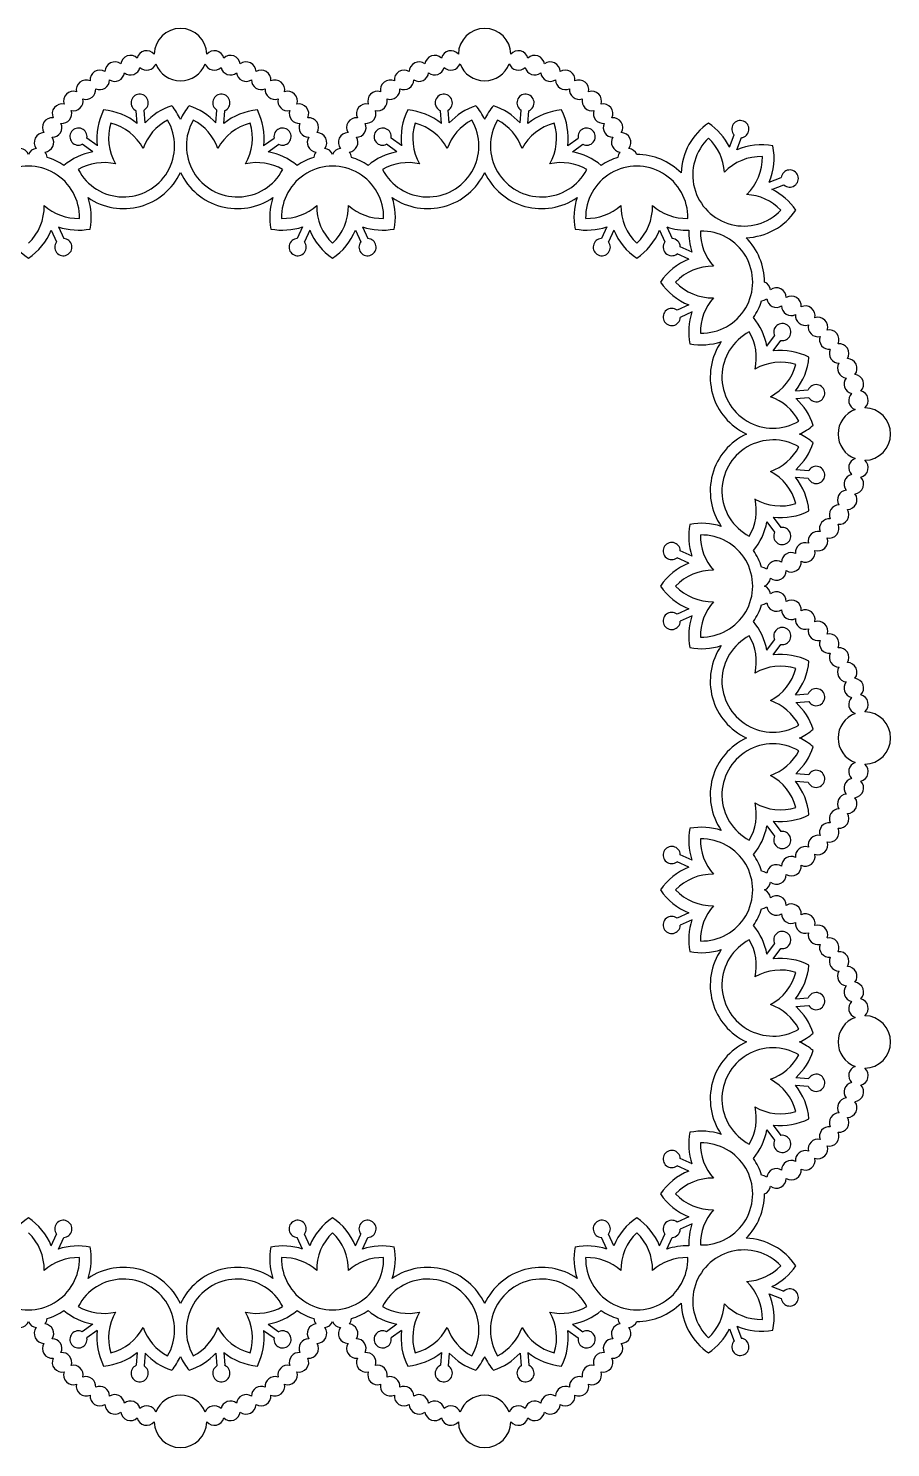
# Model space of a CAD drawing. Extents: x -608 to 15, y -200 to 164.
# Drawn here: x -465.4 to -244.5, y -199.7 to 164.2 of the extents above; entities that cross this region are included whole.
import ezdxf

# ---------------------------------------------------------------- set-up
doc = ezdxf.new("R2010")
doc.units = 0
doc.layers.get('0').update_dxf_attribs({"linetype": 'CONTINUOUS'})

msp = doc.modelspace()

# ---------------------------------------------------------------- linework, layer by layer
for p, q in [((-437.52, 139.77), (-437.77, 143.07)), ((-435.53, 139.93), (-435.78, 143.22)), ((-417.37, 139.93), (-417.12, 143.22)), ((-415.38, 139.77), (-415.13, 143.07)), ((-359.59, 139.77), (-359.84, 143.07)), ((-357.59, 139.93), (-357.84, 143.22)), ((-339.44, 139.93), (-339.19, 143.22)), ((-337.45, 139.77), (-337.19, 143.07)), ((-447.76, 134.1), (-450.42, 136.05)), ((-405.14, 134.1), (-402.48, 136.05)), ((-369.83, 134.1), (-372.49, 136.05)), ((-327.21, 134.1), (-324.55, 136.05)), ((-285.77, 133.75), (-284.62, 136.85)), ((-283.9, 133.06), (-282.75, 136.15)), ((-448.95, 132.49), (-451.61, 134.44)), ((-403.95, 132.49), (-401.29, 134.44)), ((-371.01, 132.49), (-373.67, 134.44)), ((-326.02, 132.49), (-323.36, 134.44)), ((-275.62, 124.78), (-272.52, 125.93)), ((-274.92, 122.9), (-271.83, 124.05)), ((-457.74, 113.28), (-456.37, 110.28)), ((-395.16, 113.28), (-396.53, 110.28)), ((-379.81, 113.28), (-378.43, 110.28)), ((-317.22, 113.28), (-318.6, 110.28)), ((-301.88, 113.28), (-300.5, 110.28)), ((-459.56, 112.45), (-458.19, 109.44)), ((-393.34, 112.45), (-394.71, 109.44)), ((-381.63, 112.45), (-380.25, 109.44)), ((-315.4, 112.45), (-316.78, 109.44)), ((-303.69, 112.45), (-302.32, 109.44)), ((-296.23, 104.98), (-299.23, 106.35)), ((-295.39, 106.8), (-298.4, 108.17)), ((-296.23, 93.27), (-299.23, 91.89)), ((-295.39, 91.45), (-298.4, 90.08)), ((-276.19, 82.65), (-274.23, 85.31)), ((-274.58, 81.47), (-272.62, 84.13)), ((-268.9, 71.23), (-265.61, 71.48)), ((-268.75, 69.23), (-265.46, 69.49)), ((-268.75, 51.08), (-265.46, 50.83)), ((-268.9, 49.09), (-265.61, 48.84)), ((-276.19, 37.66), (-274.23, 35)), ((-274.58, 38.85), (-272.62, 36.19)), ((-295.39, 28.86), (-298.4, 30.24)), ((-296.23, 27.05), (-299.23, 28.42)), ((-296.23, 15.34), (-299.23, 13.96)), ((-295.39, 13.52), (-298.4, 12.14)), ((-276.19, 4.72), (-274.23, 7.38)), ((-274.58, 3.54), (-272.62, 6.19)), ((-268.9, -6.71), (-265.61, -6.45)), ((-268.75, -8.7), (-265.46, -8.45)), ((-268.9, -28.85), (-265.61, -29.1)), ((-268.75, -26.85), (-265.46, -27.1)), ((-274.58, -39.09), (-272.62, -41.75)), ((-276.19, -40.27), (-274.23, -42.93)), ((-296.23, -50.89), (-299.23, -49.51)), ((-295.39, -49.07), (-298.4, -47.69)), ((-296.23, -62.6), (-299.23, -63.97)), ((-295.39, -64.41), (-298.4, -65.79)), ((-276.19, -73.21), (-274.23, -70.55)), ((-274.58, -74.4), (-272.62, -71.74)), ((-268.9, -84.64), (-265.61, -84.39)), ((-268.75, -86.63), (-265.46, -86.38)), ((-268.75, -104.79), (-265.46, -105.04)), ((-268.9, -106.78), (-265.61, -107.03)), ((-276.19, -118.21), (-274.23, -120.87)), ((-274.58, -117.02), (-272.62, -119.68)), ((-295.39, -127), (-298.4, -125.63)), ((-296.23, -128.82), (-299.23, -127.45)), ((-296.23, -140.53), (-299.23, -141.91)), ((-459.56, -148), (-458.19, -145)), ((-393.34, -148), (-394.71, -145)), ((-381.63, -148), (-380.25, -145)), ((-315.4, -148), (-316.78, -145)), ((-303.69, -148), (-302.32, -145)), ((-295.39, -142.35), (-298.4, -143.72)), ((-457.74, -148.83), (-456.37, -145.83)), ((-395.16, -148.83), (-396.53, -145.83)), ((-379.81, -148.83), (-378.43, -145.83)), ((-317.22, -148.83), (-318.6, -145.83)), ((-301.88, -148.83), (-300.5, -145.83)), ((-274.92, -158.45), (-271.83, -159.6)), ((-275.62, -160.33), (-272.52, -161.48)), ((-448.95, -168.04), (-451.61, -170)), ((-447.76, -169.65), (-450.42, -171.61)), ((-405.14, -169.65), (-402.48, -171.61)), ((-403.95, -168.04), (-401.29, -170)), ((-371.01, -168.04), (-373.67, -170)), ((-369.83, -169.65), (-372.49, -171.61)), ((-327.21, -169.65), (-324.55, -171.61)), ((-326.02, -168.04), (-323.36, -170)), ((-285.77, -169.3), (-284.62, -172.4)), ((-283.9, -168.61), (-282.75, -171.7)), ((-437.52, -175.32), (-437.77, -178.62)), ((-435.53, -175.48), (-435.78, -178.77)), ((-417.37, -175.48), (-417.12, -178.77)), ((-415.38, -175.32), (-415.13, -178.62)), ((-359.59, -175.32), (-359.84, -178.62)), ((-357.59, -175.48), (-357.84, -178.77)), ((-339.44, -175.48), (-339.19, -178.77)), ((-337.45, -175.32), (-337.19, -178.62))]:
    msp.add_line(p, q)
for centre, radius, start, end in [((-426.45, 157.44), 6.73, 0.9761, 179.0239), ((-348.52, 157.44), 6.73, 0.9761, 179.0239), ((-439.27, 154.74), 2.5, 45.5185, 173.0529), ((-435.09, 155.95), 2.5, 40.0291, 166.6243), ((-417.81, 155.95), 2.5, 13.3757, 139.9709), ((-413.63, 154.74), 2.5, 6.9471, 134.4815), ((-361.34, 154.74), 2.5, 45.5185, 173.0529), ((-357.16, 155.95), 2.5, 40.0291, 166.6243), ((-339.88, 155.95), 2.5, 13.3757, 139.9709), ((-335.69, 154.74), 2.5, 6.9471, 134.4815), ((-447.11, 150.97), 2.5, 58.3757, 185.91), ((-443.3, 153.08), 2.5, 51.9471, 179.4815), ((-439.27, 154.74), 2.5, 231.9471, 346.6243), ((-435.09, 155.95), 2.5, 225.5185, 339.584), ((-426.45, 157.44), 6.73, 200.5892, 339.4108), ((-417.81, 155.95), 2.5, 200.416, 314.4815), ((-413.63, 154.74), 2.5, 193.3757, 308.0529), ((-409.6, 153.08), 2.5, 0.5185, 128.0529), ((-405.79, 150.97), 2.5, 354.09, 121.6243), ((-369.17, 150.97), 2.5, 58.3757, 185.91), ((-365.36, 153.08), 2.5, 51.9471, 179.4815), ((-361.34, 154.74), 2.5, 231.9471, 346.6243), ((-357.16, 155.95), 2.5, 225.5185, 339.584), ((-348.52, 157.44), 6.73, 200.5892, 339.4108), ((-339.88, 155.95), 2.5, 200.416, 314.4815), ((-335.69, 154.74), 2.5, 193.3757, 308.0529), ((-331.67, 153.08), 2.5, 0.5185, 128.0529), ((-327.86, 150.97), 2.5, 354.09, 121.6243), ((-450.66, 148.45), 2.5, 64.8043, 192.3386), ((-447.11, 150.97), 2.5, 244.8043, 359.4815), ((-443.3, 153.08), 2.5, 238.3757, 353.0529), ((-409.6, 153.08), 2.5, 186.9471, 301.6243), ((-405.79, 150.97), 2.5, 180.5185, 295.1957), ((-402.24, 148.45), 2.5, 347.6614, 115.1957), ((-372.72, 148.45), 2.5, 64.8043, 192.3386), ((-369.17, 150.97), 2.5, 244.8043, 359.4815), ((-365.36, 153.08), 2.5, 238.3757, 353.0529), ((-331.67, 153.08), 2.5, 186.9471, 301.6243), ((-327.86, 150.97), 2.5, 180.5185, 295.1957), ((-324.31, 148.45), 2.5, 347.6614, 115.1957), ((-453.9, 145.55), 2.5, 71.2328, 198.7672), ((-453.9, 145.55), 2.5, 257.6614, 12.3386), ((-450.66, 148.45), 2.5, 251.2328, 5.91), ((-436.92, 145.09), 2.2, 301.4133, 247.3296), ((-415.98, 145.09), 2.2, 292.6704, 238.5867), ((-402.24, 148.45), 2.5, 174.09, 288.7672), ((-399, 145.55), 2.5, 167.6614, 282.3386), ((-399, 145.55), 2.5, 341.2328, 108.7672), ((-375.97, 145.55), 2.5, 71.2328, 198.7672), ((-375.97, 145.55), 2.5, 257.6614, 12.3386), ((-372.72, 148.45), 2.5, 251.2328, 5.91), ((-358.99, 145.09), 2.2, 301.4133, 247.3296), ((-338.04, 145.09), 2.2, 292.6704, 238.5867), ((-324.31, 148.45), 2.5, 174.09, 288.7672), ((-321.06, 145.55), 2.5, 167.6614, 282.3386), ((-321.06, 145.55), 2.5, 341.2328, 108.7672), ((-456.81, 142.3), 2.5, 77.6614, 205.1957), ((-456.81, 142.3), 2.5, 264.09, 18.7672), ((-431.79, 135.99), 16.09, 153.1796, 186.7733), ((-447.59, 127.23), 16.09, 51.2267, 84.8204), ((-423.66, 129.06), 16.09, 108.1796, 137.5162), ((-441.04, 134.04), 16.09, 24.9387, 39.8204), ((-411.86, 134.04), 16.09, 140.1796, 155.0613), ((-429.24, 129.06), 16.09, 42.4838, 71.8204), ((-405.3, 127.23), 16.09, 95.1796, 128.7733), ((-421.11, 135.99), 16.09, 353.2267, 26.8204), ((-396.09, 142.3), 2.5, 161.2328, 275.91), ((-396.09, 142.3), 2.5, 334.8043, 102.3386), ((-378.87, 142.3), 2.5, 77.6614, 205.1957), ((-378.87, 142.3), 2.5, 264.09, 18.7672), ((-353.85, 135.99), 16.09, 153.1796, 186.7733), ((-369.66, 127.23), 16.09, 51.2267, 84.8204), ((-345.73, 129.06), 16.09, 108.1796, 137.5162), ((-363.1, 134.04), 16.09, 24.9387, 39.8204), ((-333.93, 134.04), 16.09, 140.1796, 155.0613), ((-351.3, 129.06), 16.09, 42.4838, 71.8204), ((-327.37, 127.23), 16.09, 95.1796, 128.7733), ((-343.18, 135.99), 16.09, 353.2267, 26.8204), ((-318.16, 142.3), 2.5, 161.2328, 275.91), ((-318.16, 142.3), 2.5, 334.8043, 102.3386), ((-459.33, 138.75), 2.5, 84.09, 211.6243), ((-459.33, 138.75), 2.5, 270.5185, 25.1957), ((-452.59, 136.41), 2.2, 350.6704, 296.5867), ((-441.04, 134.04), 13.09, 207.675, 30.325), ((-431.79, 135.99), 13.09, 162.6749, 210.1212), ((-447.59, 127.23), 13.09, 27.8789, 75.325), ((-423.66, 129.06), 13.09, 117.6749, 160.864), ((-411.86, 134.04), 13.09, 149.675, 332.325), ((-429.24, 129.06), 13.09, 19.136, 62.3251), ((-405.3, 127.23), 13.09, 104.675, 152.1211), ((-421.11, 135.99), 13.09, 329.8788, 17.3251), ((-400.31, 136.41), 2.2, 243.4133, 189.3296), ((-393.57, 138.75), 2.5, 154.8043, 269.4815), ((-393.57, 138.75), 2.5, 328.3757, 95.91), ((-381.39, 138.75), 2.5, 84.09, 211.6243), ((-381.39, 138.75), 2.5, 270.5185, 25.1957), ((-374.66, 136.41), 2.2, 350.6704, 296.5867), ((-363.1, 134.04), 13.09, 207.675, 30.325), ((-353.85, 135.99), 13.09, 162.6749, 210.1212), ((-369.66, 127.23), 13.09, 27.8789, 75.325), ((-345.73, 129.06), 13.09, 117.6749, 160.864), ((-333.93, 134.04), 13.09, 149.675, 332.325), ((-351.3, 129.06), 13.09, 19.136, 62.3251), ((-327.37, 127.23), 13.09, 104.675, 152.1211), ((-343.18, 135.99), 13.09, 329.8788, 17.3251), ((-322.38, 136.41), 2.2, 243.4133, 189.3296), ((-315.64, 138.75), 2.5, 154.8043, 269.4815), ((-315.64, 138.75), 2.5, 328.3757, 95.91), ((-282.1, 126.58), 16.09, 124.1796, 178.0388), ((-300.17, 126.58), 16.09, 26.4838, 55.8204), ((-283, 138.34), 2.2, 276.6704, 222.5867), ((-461.43, 134.94), 2.5, 90.5185, 218.0529), ((-461.43, 134.94), 2.5, 276.9471, 31.6243), ((-391.47, 134.94), 2.5, 148.3757, 263.0529), ((-391.47, 134.94), 2.5, 321.9471, 89.4815), ((-383.5, 134.94), 2.5, 90.5185, 218.0529), ((-383.5, 134.94), 2.5, 276.9471, 31.6243), ((-313.53, 134.94), 2.5, 148.3757, 263.0529), ((-313.53, 134.94), 2.5, 321.9471, 89.4815), ((-282.1, 126.58), 13.09, 133.675, 316.325), ((-300.17, 126.58), 13.09, 3.136, 46.3251), ((-467.74, 130.92), 2.5, 21.9363, 83.0529), ((-463.1, 130.92), 2.5, 96.9471, 158.0637), ((-463.1, 130.92), 2.5, 4.2621, 38.0529), ((-465.42, 115.75), 16.09, 55.574, 72.5952), ((-446.02, 116.67), 16.09, 100.4838, 129.8204), ((-406.88, 116.67), 16.09, 50.1796, 79.5162), ((-387.48, 115.75), 16.09, 107.4048, 124.426), ((-389.8, 130.92), 2.5, 141.9471, 175.7379), ((-389.8, 130.92), 2.5, 21.9363, 83.0529), ((-385.16, 130.92), 2.5, 96.9471, 158.0637), ((-385.16, 130.92), 2.5, 4.2621, 38.0529), ((-387.48, 115.75), 16.09, 55.574, 72.5952), ((-368.09, 116.67), 16.09, 100.4838, 129.8204), ((-328.95, 116.67), 16.09, 50.1796, 79.5162), ((-309.55, 115.75), 16.09, 107.4048, 124.426), ((-311.87, 130.92), 2.5, 141.9471, 175.7379), ((-311.87, 130.92), 2.5, 21.6504, 83.0529), ((-309.55, 115.75), 16.09, 45, 89.9835), ((-277.67, 118.22), 13.09, 88.675, 136.1211), ((-277.67, 118.22), 16.09, 79.1796, 112.7733), ((-290.45, 131), 13.09, 313.8788, 1.3251), ((-290.45, 131), 16.09, 337.2267, 10.8204), ((-465.42, 115.75), 13.09, 358.675, 181.325), ((-446.02, 116.67), 13.09, 77.1359, 120.3251), ((-406.88, 116.67), 13.09, 59.6749, 102.8641), ((-387.48, 115.75), 13.09, 358.675, 181.325), ((-368.09, 116.67), 13.09, 77.1359, 120.3251), ((-328.95, 116.67), 13.09, 59.6749, 102.8641), ((-309.55, 115.75), 13.09, 358.675, 181.325), ((-270.34, 125.67), 2.2, 227.4133, 173.3296), ((-441.04, 134.04), 16.09, 235.574, 335.0613), ((-411.86, 134.04), 16.09, 204.9387, 304.426), ((-363.1, 134.04), 16.09, 235.574, 335.0613), ((-333.93, 134.04), 16.09, 204.9387, 304.426), ((-465.42, 115.75), 16.09, 349.1796, 18.1796), ((-387.48, 115.75), 16.09, 161.8204, 190.8204), ((-387.48, 115.75), 16.09, 349.1796, 18.1796), ((-309.55, 115.75), 16.09, 161.8204, 190.8204), ((-282.1, 108.5), 13.09, 43.6749, 86.8641), ((-282.1, 108.5), 16.09, 34.1796, 63.5162), ((-474.45, 118.53), 13.09, 313.675, 1.1211), ((-452.64, 128.53), 13.09, 228.136, 271.3251), ((-400.26, 128.53), 13.09, 268.6749, 311.864), ((-378.45, 118.53), 13.09, 178.8789, 226.325), ((-396.52, 118.53), 13.09, 313.6749, 1.1212), ((-374.7, 128.53), 13.09, 228.1359, 271.3251), ((-322.33, 128.53), 13.09, 268.6749, 311.864), ((-300.51, 118.53), 13.09, 178.8789, 226.325), ((-318.59, 118.53), 13.09, 313.6749, 1.1212), ((-296.77, 128.53), 13.09, 228.1359, 271.3251), ((-282.1, 126.58), 16.09, 271.9612, 325.8204), ((-452.64, 128.53), 16.09, 251.4838, 280.8204), ((-400.26, 128.53), 16.09, 259.1796, 288.5162), ((-374.7, 128.53), 16.09, 251.4838, 280.8204), ((-322.33, 128.53), 16.09, 259.1796, 288.5162), ((-296.77, 128.53), 16.09, 251.4838, 271.9612), ((-456.38, 118.53), 16.09, 202.2267, 235.8204), ((-474.45, 118.53), 16.09, 304.1796, 337.7733), ((-456.46, 108.08), 2.2, 141.6704, 87.5867), ((-396.44, 108.08), 2.2, 92.4133, 38.3296), ((-378.45, 118.53), 16.09, 202.2267, 235.8204), ((-396.52, 118.53), 16.09, 304.1796, 337.7733), ((-378.53, 108.08), 2.2, 141.6704, 87.5867), ((-318.51, 108.08), 2.2, 92.4133, 38.3296), ((-300.51, 118.53), 16.09, 202.2267, 235.8204), ((-318.59, 118.53), 16.09, 304.1796, 337.7733), ((-300.59, 108.08), 2.2, 141.6704, 308.3296), ((-300.59, 108.08), 2.2, 2.4133, 87.5867), ((-280.14, 111.91), 16.09, 178.0388, 198.5162), ((-280.14, 111.91), 13.09, 178.6749, 221.8641), ((-292.92, 99.12), 13.09, 268.675, 91.325), ((-292.92, 99.12), 16.09, 0.0165, 45), ((-290.14, 90.09), 16.09, 112.2267, 145.8204), ((-290.14, 90.09), 13.09, 88.8788, 136.3251), ((-290.14, 108.16), 16.09, 214.1796, 247.7733), ((-290.14, 108.16), 13.09, 223.675, 271.1211), ((-277.76, 96.81), 2.5, 6.9471, 68.3496), ((-280.14, 86.34), 13.09, 138.136, 181.3251), ((-277.76, 96.81), 2.5, 274.2621, 308.0529), ((-273.73, 95.14), 2.5, 186.9471, 301.6243), ((-273.73, 95.14), 2.5, 0.5185, 128.0529), ((-269.92, 93.03), 2.5, 354.09, 121.6243), ((-300.59, 90.17), 2.2, 51.6704, 357.5867), ((-280.14, 86.34), 16.09, 161.4838, 190.8204), ((-292.92, 99.12), 16.09, 325.574, 342.5952), ((-269.92, 93.03), 2.5, 180.5185, 295.1957), ((-266.37, 90.51), 2.5, 347.6614, 115.1957), ((-292.01, 79.73), 16.09, 10.4838, 39.8204), ((-272.26, 86.3), 2.2, 260.6704, 206.5867), ((-266.37, 90.51), 2.5, 174.09, 288.7672), ((-263.12, 87.61), 2.5, 167.6614, 282.3386), ((-263.12, 87.61), 2.5, 341.2328, 108.7672), ((-292.92, 99.12), 16.09, 259.1796, 288.1796), ((-274.63, 74.75), 16.09, 145.574, 245.0613), ((-274.63, 74.75), 13.09, 117.675, 300.325), ((-292.01, 79.73), 13.09, 347.1359, 30.3251), ((-260.22, 84.37), 2.5, 161.2328, 275.91), ((-260.22, 84.37), 2.5, 334.8043, 102.3386), ((-272.68, 65.49), 16.09, 63.1796, 96.7733), ((-257.7, 80.81), 2.5, 154.8043, 269.4815), ((-257.7, 80.81), 2.5, 328.3757, 95.91), ((-272.68, 65.49), 13.09, 72.6749, 120.1212), ((-281.44, 81.3), 13.09, 297.8789, 345.325), ((-281.44, 81.3), 16.09, 321.2267, 354.8204), ((-255.6, 77), 2.5, 148.3757, 263.0529), ((-255.6, 77), 2.5, 321.9471, 89.4815), ((-263.58, 70.63), 2.2, 211.4133, 157.3296), ((-253.93, 72.98), 2.5, 141.9471, 256.6243), ((-253.93, 72.98), 2.5, 315.5185, 83.0529), ((-279.61, 57.37), 13.09, 27.6749, 70.864), ((-279.61, 57.37), 16.09, 18.1796, 47.5162), ((-252.73, 68.8), 2.5, 135.5185, 249.584), ((-252.73, 68.8), 2.5, 310.0291, 76.6243), ((-251.23, 60.16), 6.73, 110.5892, 249.4108), ((-251.23, 60.16), 6.73, 270.9761, 89.0239), ((-274.63, 74.75), 16.09, 294.9387, 309.8204), ((-274.63, 45.57), 16.09, 114.9387, 214.426), ((-274.63, 45.57), 13.09, 59.675, 242.325), ((-274.63, 45.57), 16.09, 50.1796, 65.0613), ((-279.61, 62.95), 13.09, 289.136, 332.3251), ((-279.61, 62.95), 16.09, 312.4838, 341.8204), ((-263.58, 49.68), 2.2, 202.6704, 148.5867), ((-252.73, 51.52), 2.5, 110.416, 224.4815), ((-252.73, 51.52), 2.5, 283.3757, 49.9709), ((-281.44, 39.01), 13.09, 14.675, 62.1211), ((-281.44, 39.01), 16.09, 5.1796, 38.7733), ((-253.93, 47.33), 2.5, 103.3757, 218.0529), ((-253.93, 47.33), 2.5, 276.9471, 44.4815), ((-255.6, 43.31), 2.5, 96.9471, 211.6243), ((-255.6, 43.31), 2.5, 270.5185, 38.0529), ((-292.01, 40.59), 13.09, 329.6749, 12.8641), ((-272.68, 54.82), 13.09, 239.8788, 287.3251), ((-272.68, 54.82), 16.09, 263.2267, 296.8204), ((-257.7, 39.5), 2.5, 90.5185, 205.1957), ((-257.7, 39.5), 2.5, 264.09, 31.6243), ((-280.14, 33.97), 16.09, 169.1796, 198.5162), ((-292.92, 21.19), 16.09, 71.8204, 100.8204), ((-292.01, 40.59), 16.09, 320.1796, 349.5162), ((-260.22, 35.95), 2.5, 84.09, 198.7672), ((-260.22, 35.95), 2.5, 257.6614, 25.1957), ((-280.14, 33.97), 13.09, 178.6749, 221.864), ((-292.92, 21.19), 13.09, 268.675, 91.325), ((-272.26, 34.02), 2.2, 153.4133, 99.3296), ((-263.12, 32.7), 2.5, 77.6614, 192.3386), ((-263.12, 32.7), 2.5, 251.2328, 18.7672), ((-300.59, 30.15), 2.2, 2.4133, 308.3296), ((-292.92, 21.19), 16.09, 17.4048, 34.426), ((-269.92, 27.28), 2.5, 64.8043, 179.4815), ((-266.37, 29.8), 2.5, 71.2328, 185.91), ((-266.37, 29.8), 2.5, 244.8043, 12.3386), ((-290.14, 12.15), 16.09, 112.2267, 145.8204), ((-277.76, 23.51), 2.5, 51.9471, 85.7379), ((-273.73, 25.18), 2.5, 58.3757, 173.0529), ((-269.92, 27.28), 2.5, 238.3757, 5.91), ((-290.14, 12.15), 13.09, 88.8789, 136.325), ((-277.76, 23.51), 2.5, 291.9363, 353.0529), ((-273.73, 25.18), 2.5, 231.9471, 359.4815), ((-290.14, 30.23), 16.09, 214.1796, 247.7733), ((-290.14, 30.23), 13.09, 223.6749, 271.1212), ((-277.76, 18.87), 2.5, 6.9471, 68.0637), ((-273.73, 17.21), 2.5, 0.5185, 128.0529), ((-280.14, 8.41), 13.09, 138.1359, 181.3251), ((-292.92, 21.19), 16.09, 325.574, 342.5952), ((-277.76, 18.87), 2.5, 274.2621, 308.0529), ((-273.73, 17.21), 2.5, 186.9471, 301.6243), ((-269.92, 15.1), 2.5, 180.5185, 295.1957), ((-269.92, 15.1), 2.5, 354.09, 121.6243), ((-266.37, 12.58), 2.5, 347.6614, 115.1957), ((-300.59, 12.24), 2.2, 51.6704, 357.5867), ((-280.14, 8.41), 16.09, 161.4838, 190.8204), ((-292.01, 1.79), 16.09, 10.4838, 39.8204), ((-266.37, 12.58), 2.5, 174.09, 288.7672), ((-263.12, 9.68), 2.5, 341.2328, 108.7672), ((-274.63, -3.19), 13.09, 117.675, 300.325), ((-292.01, 1.79), 13.09, 347.1359, 30.3251), ((-272.26, 8.36), 2.2, 260.6704, 206.5867), ((-263.12, 9.68), 2.5, 167.6614, 282.3386), ((-260.22, 6.43), 2.5, 334.8043, 102.3386), ((-292.92, 21.19), 16.09, 259.1796, 288.1796), ((-274.63, -3.19), 16.09, 145.574, 245.0613), ((-272.68, -12.44), 16.09, 63.1796, 96.7733), ((-260.22, 6.43), 2.5, 161.2328, 275.91), ((-257.7, 2.88), 2.5, 154.8043, 269.4815), ((-257.7, 2.88), 2.5, 328.3757, 95.91), ((-272.68, -12.44), 13.09, 72.6749, 120.1212), ((-281.44, 3.37), 13.09, 297.8789, 345.325), ((-281.44, 3.37), 16.09, 321.2267, 354.8204), ((-255.6, -0.93), 2.5, 148.3757, 263.0529), ((-255.6, -0.93), 2.5, 321.9471, 89.4815), ((-253.93, -4.95), 2.5, 141.9471, 256.6243), ((-253.93, -4.95), 2.5, 315.5185, 83.0529), ((-263.58, -7.3), 2.2, 211.4133, 157.3296), ((-252.73, -9.14), 2.5, 310.0291, 76.6243), ((-279.61, -20.56), 13.09, 27.6749, 70.864), ((-279.61, -20.56), 16.09, 18.1796, 47.5162), ((-252.73, -9.14), 2.5, 135.5185, 249.584), ((-251.23, -17.78), 6.73, 110.5892, 249.4108), ((-251.23, -17.78), 6.73, 270.9761, 89.0239), ((-274.63, -32.36), 16.09, 114.9387, 214.426), ((-274.63, -3.19), 16.09, 294.9387, 309.8204), ((-274.63, -32.36), 16.09, 50.1796, 65.0613), ((-274.63, -32.36), 13.09, 59.675, 242.325), ((-279.61, -14.99), 13.09, 289.136, 332.3251), ((-279.61, -14.99), 16.09, 312.4838, 341.8204), ((-252.73, -26.42), 2.5, 110.416, 224.4815), ((-252.73, -26.42), 2.5, 283.3757, 49.9709), ((-281.44, -38.92), 13.09, 14.675, 62.1211), ((-281.44, -38.92), 16.09, 5.1796, 38.7733), ((-263.58, -28.25), 2.2, 202.6704, 148.5867), ((-253.93, -30.6), 2.5, 103.3757, 218.0529), ((-253.93, -30.6), 2.5, 276.9471, 44.4815), ((-255.6, -34.62), 2.5, 96.9471, 211.6243), ((-292.01, -37.35), 13.09, 329.6749, 12.8641), ((-272.68, -23.11), 13.09, 239.8788, 287.3251), ((-257.7, -38.43), 2.5, 90.5185, 205.1957), ((-255.6, -34.62), 2.5, 270.5185, 38.0529), ((-272.68, -23.11), 16.09, 263.2267, 296.8204), ((-260.22, -41.98), 2.5, 84.09, 198.7672), ((-257.7, -38.43), 2.5, 264.09, 31.6243), ((-280.14, -43.96), 16.09, 169.1796, 198.5162), ((-292.92, -56.74), 16.09, 71.8204, 100.8204), ((-280.14, -43.96), 13.09, 178.6749, 221.864), ((-292.92, -56.74), 13.09, 268.675, 91.325), ((-292.01, -37.35), 16.09, 320.1796, 349.5162), ((-272.26, -43.92), 2.2, 153.4133, 99.3296), ((-263.12, -45.23), 2.5, 77.6614, 192.3386), ((-260.22, -41.98), 2.5, 257.6614, 25.1957), ((-300.59, -47.79), 2.2, 2.4133, 308.3296), ((-266.37, -48.13), 2.5, 71.2328, 185.91), ((-263.12, -45.23), 2.5, 251.2328, 18.7672), ((-290.14, -65.78), 16.09, 112.2267, 145.8204), ((-292.92, -56.74), 16.09, 17.4048, 34.426), ((-273.73, -52.76), 2.5, 58.3757, 173.0529), ((-269.92, -50.65), 2.5, 64.8043, 179.4815), ((-269.92, -50.65), 2.5, 238.3757, 5.91), ((-266.37, -48.13), 2.5, 244.8043, 12.3386), ((-290.14, -65.78), 13.09, 88.8789, 136.325), ((-277.76, -54.42), 2.5, 51.9471, 85.7379), ((-273.73, -52.76), 2.5, 231.9471, 359.4815), ((-290.14, -47.7), 16.09, 214.1796, 247.7733), ((-290.14, -47.7), 13.09, 223.6749, 271.1212), ((-277.76, -54.42), 2.5, 291.9363, 353.0529), ((-277.76, -59.06), 2.5, 6.9471, 68.0637), ((-280.14, -69.52), 13.09, 138.1359, 181.3251), ((-292.92, -56.74), 16.09, 325.574, 342.5952), ((-277.76, -59.06), 2.5, 274.2621, 308.0529), ((-273.73, -60.73), 2.5, 186.9471, 301.6243), ((-273.73, -60.73), 2.5, 0.5185, 128.0529), ((-269.92, -62.83), 2.5, 354.09, 121.6243), ((-300.59, -65.7), 2.2, 51.6704, 357.5867), ((-280.14, -69.52), 16.09, 161.4838, 190.8204), ((-269.92, -62.83), 2.5, 180.5185, 295.1957), ((-266.37, -65.35), 2.5, 174.09, 288.7672), ((-266.37, -65.35), 2.5, 347.6614, 115.1957), ((-292.01, -76.14), 16.09, 10.4838, 39.8204), ((-272.26, -69.57), 2.2, 260.6704, 206.5867), ((-263.12, -68.25), 2.5, 167.6614, 282.3386), ((-263.12, -68.25), 2.5, 341.2328, 108.7672), ((-260.22, -71.5), 2.5, 334.8043, 102.3386), ((-292.92, -56.74), 16.09, 259.1796, 288.1796), ((-274.63, -81.12), 16.09, 145.574, 245.0613), ((-274.63, -81.12), 13.09, 117.675, 300.325), ((-292.01, -76.14), 13.09, 347.1359, 30.3251), ((-260.22, -71.5), 2.5, 161.2328, 275.91), ((-257.7, -75.05), 2.5, 328.3757, 95.91), ((-272.68, -90.37), 16.09, 63.1796, 96.7733), ((-281.44, -74.56), 16.09, 321.2267, 354.8204), ((-257.7, -75.05), 2.5, 154.8043, 269.4815), ((-255.6, -78.86), 2.5, 321.9471, 89.4815), ((-272.68, -90.37), 13.09, 72.6749, 120.1212), ((-281.44, -74.56), 13.09, 297.8789, 345.325), ((-255.6, -78.86), 2.5, 148.3757, 263.0529), ((-263.58, -85.24), 2.2, 211.4133, 157.3296), ((-253.93, -82.89), 2.5, 141.9471, 256.6243), ((-253.93, -82.89), 2.5, 315.5185, 83.0529), ((-279.61, -98.5), 13.09, 27.6749, 70.864), ((-279.61, -98.5), 16.09, 18.1796, 47.5162), ((-252.73, -87.07), 2.5, 135.5185, 249.584), ((-252.73, -87.07), 2.5, 310.0291, 76.6243), ((-251.23, -95.71), 6.73, 110.5892, 249.4108), ((-251.23, -95.71), 6.73, 270.9761, 89.0239), ((-274.63, -81.12), 16.09, 294.9387, 309.8204), ((-274.63, -110.3), 16.09, 114.9387, 214.426), ((-274.63, -110.3), 13.09, 59.675, 242.325), ((-279.61, -92.92), 16.09, 312.4838, 341.8204), ((-274.63, -110.3), 16.09, 50.1796, 65.0613), ((-279.61, -92.92), 13.09, 289.136, 332.3251), ((-281.44, -116.85), 13.09, 14.675, 62.1211), ((-263.58, -106.18), 2.2, 202.6704, 148.5867), ((-252.73, -104.35), 2.5, 110.416, 224.4815), ((-252.73, -104.35), 2.5, 283.3757, 49.9709), ((-281.44, -116.85), 16.09, 5.1796, 38.7733), ((-253.93, -108.53), 2.5, 103.3757, 218.0529), ((-253.93, -108.53), 2.5, 276.9471, 44.4815), ((-292.01, -115.28), 13.09, 329.6749, 12.8641), ((-272.68, -101.05), 13.09, 239.8788, 287.3251), ((-255.6, -112.56), 2.5, 96.9471, 211.6243), ((-255.6, -112.56), 2.5, 270.5185, 38.0529), ((-272.68, -101.05), 16.09, 263.2267, 296.8204), ((-257.7, -116.37), 2.5, 90.5185, 205.1957), ((-257.7, -116.37), 2.5, 264.09, 31.6243), ((-280.14, -121.89), 16.09, 169.1796, 198.5162), ((-292.92, -134.68), 16.09, 71.8204, 100.8204), ((-292.01, -115.28), 16.09, 320.1796, 349.5162), ((-272.26, -121.85), 2.2, 153.4133, 99.3296), ((-260.22, -119.92), 2.5, 84.09, 198.7672), ((-260.22, -119.92), 2.5, 257.6614, 25.1957), ((-300.59, -125.72), 2.2, 2.4133, 308.3296), ((-280.14, -121.89), 13.09, 178.6749, 221.864), ((-292.92, -134.68), 13.09, 268.675, 91.325), ((-266.37, -126.07), 2.5, 71.2328, 185.91), ((-263.12, -123.16), 2.5, 77.6614, 192.3386), ((-263.12, -123.16), 2.5, 251.2328, 18.7672), ((-292.92, -134.68), 16.09, 17.4048, 34.426), ((-269.92, -128.58), 2.5, 64.8043, 179.4815), ((-266.37, -126.07), 2.5, 244.8043, 12.3386), ((-290.14, -143.71), 16.09, 112.2267, 145.8204), ((-290.14, -143.71), 13.09, 88.8789, 136.325), ((-277.76, -132.36), 2.5, 51.9471, 85.7379), ((-273.73, -130.69), 2.5, 58.3757, 173.0529), ((-273.73, -130.69), 2.5, 231.9471, 359.4815), ((-269.92, -128.58), 2.5, 238.3757, 5.91), ((-277.76, -132.36), 2.5, 291.6504, 353.0529), ((-290.14, -125.64), 16.09, 214.1796, 247.7733), ((-290.14, -125.64), 13.09, 223.6749, 271.1212), ((-292.92, -134.68), 16.09, 315, 359.9835), ((-456.38, -154.08), 16.09, 124.1796, 157.7733), ((-474.45, -154.08), 16.09, 22.2267, 55.8204), ((-456.46, -143.63), 2.2, 272.4133, 218.3296), ((-396.44, -143.63), 2.2, 321.6704, 267.5867), ((-378.45, -154.08), 16.09, 124.1796, 157.7733), ((-396.52, -154.08), 16.09, 22.2267, 55.8204), ((-378.53, -143.63), 2.2, 272.4133, 218.3296), ((-318.51, -143.63), 2.2, 321.6704, 267.5867), ((-300.51, -154.08), 16.09, 124.1796, 157.7733), ((-318.59, -154.08), 16.09, 22.2267, 55.8204), ((-300.59, -143.63), 2.2, 51.6704, 218.3296), ((-280.14, -147.46), 13.09, 138.1359, 181.3251), ((-474.45, -154.08), 13.09, 358.8789, 46.325), ((-378.45, -154.08), 13.09, 133.675, 181.1211), ((-396.52, -154.08), 13.09, 358.8788, 46.3251), ((-300.51, -154.08), 13.09, 133.675, 181.1211), ((-318.59, -154.08), 13.09, 358.8788, 46.3251), ((-300.59, -143.63), 2.2, 272.4133, 357.5867), ((-280.14, -147.46), 16.09, 161.4838, 181.9612), ((-452.64, -164.09), 16.09, 79.1796, 108.5162), ((-465.42, -151.3), 16.09, 341.8204, 10.8204), ((-387.48, -151.3), 16.09, 169.1796, 198.1796), ((-400.26, -164.09), 16.09, 71.4838, 100.8204), ((-374.7, -164.09), 16.09, 79.1796, 108.5162), ((-387.48, -151.3), 16.09, 341.8204, 10.8204), ((-309.55, -151.3), 16.09, 169.1796, 198.1796), ((-322.33, -164.09), 16.09, 71.4838, 100.8204), ((-296.77, -164.09), 16.09, 88.0388, 108.5162), ((-282.1, -162.13), 13.09, 43.675, 226.325), ((-282.1, -162.13), 16.09, 34.1796, 88.0388), ((-465.42, -151.3), 13.09, 178.675, 1.325), ((-452.64, -164.09), 13.09, 88.6749, 131.864), ((-387.48, -151.3), 13.09, 178.675, 1.325), ((-400.26, -164.09), 13.09, 48.136, 91.3251), ((-374.7, -164.09), 13.09, 88.6749, 131.8641), ((-309.55, -151.3), 13.09, 178.675, 1.325), ((-322.33, -164.09), 13.09, 48.136, 91.3251), ((-296.77, -164.09), 13.09, 88.6749, 131.8641), ((-441.04, -169.59), 16.09, 24.9387, 124.426), ((-411.86, -169.59), 16.09, 55.574, 155.0613), ((-363.1, -169.59), 16.09, 24.9387, 124.426), ((-333.93, -169.59), 16.09, 55.574, 155.0613), ((-282.1, -144.05), 13.09, 273.1359, 316.3251), ((-282.1, -144.05), 16.09, 296.4838, 325.8204), ((-441.04, -169.59), 13.09, 329.675, 152.325), ((-411.86, -169.59), 13.09, 27.675, 210.325), ((-363.1, -169.59), 13.09, 329.675, 152.325), ((-333.93, -169.59), 13.09, 27.675, 210.325), ((-290.45, -166.56), 13.09, 358.6749, 46.1212), ((-270.34, -161.22), 2.2, 186.6704, 132.5867), ((-446.02, -152.22), 13.09, 239.6749, 282.8641), ((-406.88, -152.22), 13.09, 257.1359, 300.3251), ((-368.09, -152.22), 13.09, 239.6749, 282.8641), ((-328.95, -152.22), 13.09, 257.1359, 300.3251), ((-309.55, -151.3), 16.09, 270.0165, 315), ((-282.1, -162.13), 16.09, 181.9612, 235.8204), ((-300.17, -162.13), 13.09, 313.6749, 356.864), ((-277.67, -153.77), 13.09, 223.8789, 271.325), ((-290.45, -166.56), 16.09, 349.1796, 22.7733), ((-463.1, -166.47), 2.5, 321.9471, 355.7379), ((-465.42, -151.3), 16.09, 287.4048, 304.426), ((-446.02, -152.22), 16.09, 230.1796, 259.5162), ((-431.79, -171.55), 13.09, 149.8788, 197.3251), ((-421.11, -171.55), 13.09, 342.6749, 30.1212), ((-406.88, -152.22), 16.09, 280.4838, 309.8204), ((-387.48, -151.3), 16.09, 235.574, 252.5952), ((-389.8, -166.47), 2.5, 184.2621, 218.0529), ((-385.16, -166.47), 2.5, 321.9471, 355.7379), ((-387.48, -151.3), 16.09, 287.4048, 304.426), ((-368.09, -152.22), 16.09, 230.1796, 259.5162), ((-353.85, -171.55), 13.09, 149.8788, 197.3251), ((-343.18, -171.55), 13.09, 342.6749, 30.1212), ((-328.95, -152.22), 16.09, 280.4838, 309.8204), ((-309.55, -151.3), 16.09, 235.574, 252.5952), ((-311.87, -166.47), 2.5, 184.2621, 218.0529), ((-467.74, -166.47), 2.5, 276.9471, 338.0637), ((-463.1, -166.47), 2.5, 201.9363, 263.0529), ((-461.43, -170.49), 2.5, 141.9471, 269.4815), ((-461.43, -170.49), 2.5, 328.3757, 83.0529), ((-452.59, -171.96), 2.2, 63.4133, 9.3296), ((-431.79, -171.55), 16.09, 173.2267, 206.8204), ((-447.59, -162.78), 13.09, 284.675, 332.1211), ((-423.66, -164.61), 13.09, 199.136, 242.3251), ((-429.24, -164.61), 13.09, 297.6749, 340.864), ((-405.3, -162.78), 13.09, 207.8789, 255.325), ((-421.11, -171.55), 16.09, 333.1796, 6.7733), ((-400.31, -171.96), 2.2, 170.6704, 116.5867), ((-391.47, -170.49), 2.5, 96.9471, 211.6243), ((-391.47, -170.49), 2.5, 270.5185, 38.0529), ((-389.8, -166.47), 2.5, 276.9471, 338.0637), ((-385.16, -166.47), 2.5, 201.9363, 263.0529), ((-383.5, -170.49), 2.5, 141.9471, 269.4815), ((-383.5, -170.49), 2.5, 328.3757, 83.0529), ((-374.66, -171.96), 2.2, 63.4133, 9.3296), ((-353.85, -171.55), 16.09, 173.2267, 206.8204), ((-369.66, -162.78), 13.09, 284.675, 332.1211), ((-345.73, -164.61), 13.09, 199.136, 242.3251), ((-351.3, -164.61), 13.09, 297.6749, 340.864), ((-327.37, -162.78), 13.09, 207.8789, 255.325), ((-343.18, -171.55), 16.09, 333.1796, 6.7733), ((-322.38, -171.96), 2.2, 170.6704, 116.5867), ((-313.53, -170.49), 2.5, 96.9471, 211.6243), ((-313.53, -170.49), 2.5, 270.5185, 38.0529), ((-311.87, -166.47), 2.5, 276.9471, 338.3496), ((-300.17, -162.13), 16.09, 304.1796, 333.5162), ((-277.67, -153.77), 16.09, 247.2267, 280.8204), ((-459.33, -174.3), 2.5, 148.3757, 275.91), ((-459.33, -174.3), 2.5, 334.8043, 89.4815), ((-393.57, -174.3), 2.5, 90.5185, 205.1957), ((-393.57, -174.3), 2.5, 264.09, 31.6243), ((-381.39, -174.3), 2.5, 148.3757, 275.91), ((-381.39, -174.3), 2.5, 334.8043, 89.4815), ((-315.64, -174.3), 2.5, 90.5185, 205.1957), ((-315.64, -174.3), 2.5, 264.09, 31.6243), ((-283, -173.89), 2.2, 137.4133, 83.3296), ((-456.81, -177.85), 2.5, 154.8043, 282.3386), ((-456.81, -177.85), 2.5, 341.2328, 95.91), ((-447.59, -162.78), 16.09, 275.1796, 308.7733), ((-423.66, -164.61), 16.09, 222.4838, 251.8204), ((-441.04, -169.59), 16.09, 320.1796, 335.0613), ((-411.86, -169.59), 16.09, 204.9387, 219.8204), ((-429.24, -164.61), 16.09, 288.1796, 317.5162), ((-405.3, -162.78), 16.09, 231.2267, 264.8204), ((-396.09, -177.85), 2.5, 84.09, 198.7672), ((-396.09, -177.85), 2.5, 257.6614, 25.1957), ((-378.87, -177.85), 2.5, 154.8043, 282.3386), ((-378.87, -177.85), 2.5, 341.2328, 95.91), ((-369.66, -162.78), 16.09, 275.1796, 308.7733), ((-345.73, -164.61), 16.09, 222.4838, 251.8204), ((-363.1, -169.59), 16.09, 320.1796, 335.0613), ((-333.93, -169.59), 16.09, 204.9387, 219.8204), ((-351.3, -164.61), 16.09, 288.1796, 317.5162), ((-327.37, -162.78), 16.09, 231.2267, 264.8204), ((-318.16, -177.85), 2.5, 84.09, 198.7672), ((-318.16, -177.85), 2.5, 257.6614, 25.1957), ((-453.9, -181.1), 2.5, 161.2328, 288.7672), ((-453.9, -181.1), 2.5, 347.6614, 102.3386), ((-450.66, -184), 2.5, 354.09, 108.7672), ((-436.92, -180.65), 2.2, 112.6704, 58.5867), ((-415.98, -180.65), 2.2, 121.4133, 67.3296), ((-402.24, -184), 2.5, 71.2328, 185.91), ((-399, -181.1), 2.5, 77.6614, 192.3386), ((-399, -181.1), 2.5, 251.2328, 18.7672), ((-375.97, -181.1), 2.5, 161.2328, 288.7672), ((-375.97, -181.1), 2.5, 347.6614, 102.3386), ((-372.72, -184), 2.5, 354.09, 108.7672), ((-358.99, -180.65), 2.2, 112.6704, 58.5867), ((-338.04, -180.65), 2.2, 121.4133, 67.3296), ((-324.31, -184), 2.5, 71.2328, 185.91), ((-321.06, -181.1), 2.5, 77.6614, 192.3386), ((-321.06, -181.1), 2.5, 251.2328, 18.7672), ((-450.66, -184), 2.5, 167.6614, 295.1957), ((-447.11, -186.52), 2.5, 0.5185, 115.1957), ((-405.79, -186.52), 2.5, 64.8043, 179.4815), ((-402.24, -184), 2.5, 244.8043, 12.3386), ((-372.72, -184), 2.5, 167.6614, 295.1957), ((-369.17, -186.52), 2.5, 0.5185, 115.1957), ((-327.86, -186.52), 2.5, 64.8043, 179.4815), ((-324.31, -184), 2.5, 244.8043, 12.3386), ((-447.11, -186.52), 2.5, 174.09, 301.6243), ((-443.3, -188.63), 2.5, 180.5185, 308.0529), ((-443.3, -188.63), 2.5, 6.9471, 121.6243), ((-439.27, -190.29), 2.5, 13.3757, 128.0529), ((-435.09, -191.5), 2.5, 20.416, 134.4815), ((-426.45, -192.99), 6.73, 20.5892, 159.4108), ((-417.81, -191.5), 2.5, 45.5185, 159.584), ((-413.63, -190.29), 2.5, 51.9471, 166.6243), ((-409.6, -188.63), 2.5, 58.3757, 173.0529), ((-409.6, -188.63), 2.5, 231.9471, 359.4815), ((-405.79, -186.52), 2.5, 238.3757, 5.91), ((-369.17, -186.52), 2.5, 174.09, 301.6243), ((-365.36, -188.63), 2.5, 180.5185, 308.0529), ((-365.36, -188.63), 2.5, 6.9471, 121.6243), ((-361.34, -190.29), 2.5, 13.3757, 128.0529), ((-357.16, -191.5), 2.5, 20.416, 134.4815), ((-348.52, -192.99), 6.73, 20.5892, 159.4108), ((-339.88, -191.5), 2.5, 45.5185, 159.584), ((-335.69, -190.29), 2.5, 51.9471, 166.6243), ((-331.67, -188.63), 2.5, 58.3757, 173.0529), ((-331.67, -188.63), 2.5, 231.9471, 359.4815), ((-327.86, -186.52), 2.5, 238.3757, 5.91), ((-439.27, -190.29), 2.5, 186.9471, 314.4815), ((-435.09, -191.5), 2.5, 193.3757, 319.9709), ((-417.81, -191.5), 2.5, 220.0291, 346.6243), ((-413.63, -190.29), 2.5, 225.5185, 353.0529), ((-361.34, -190.29), 2.5, 186.9471, 314.4815), ((-357.16, -191.5), 2.5, 193.3757, 319.9709), ((-339.88, -191.5), 2.5, 220.0291, 346.6243), ((-335.69, -190.29), 2.5, 225.5185, 353.0529), ((-426.45, -192.99), 6.73, 180.9761, 359.0239), ((-348.52, -192.99), 6.73, 180.9761, 359.0239)]:
    msp.add_arc(centre, radius, start, end)

doc.saveas('drawing.dxf')
